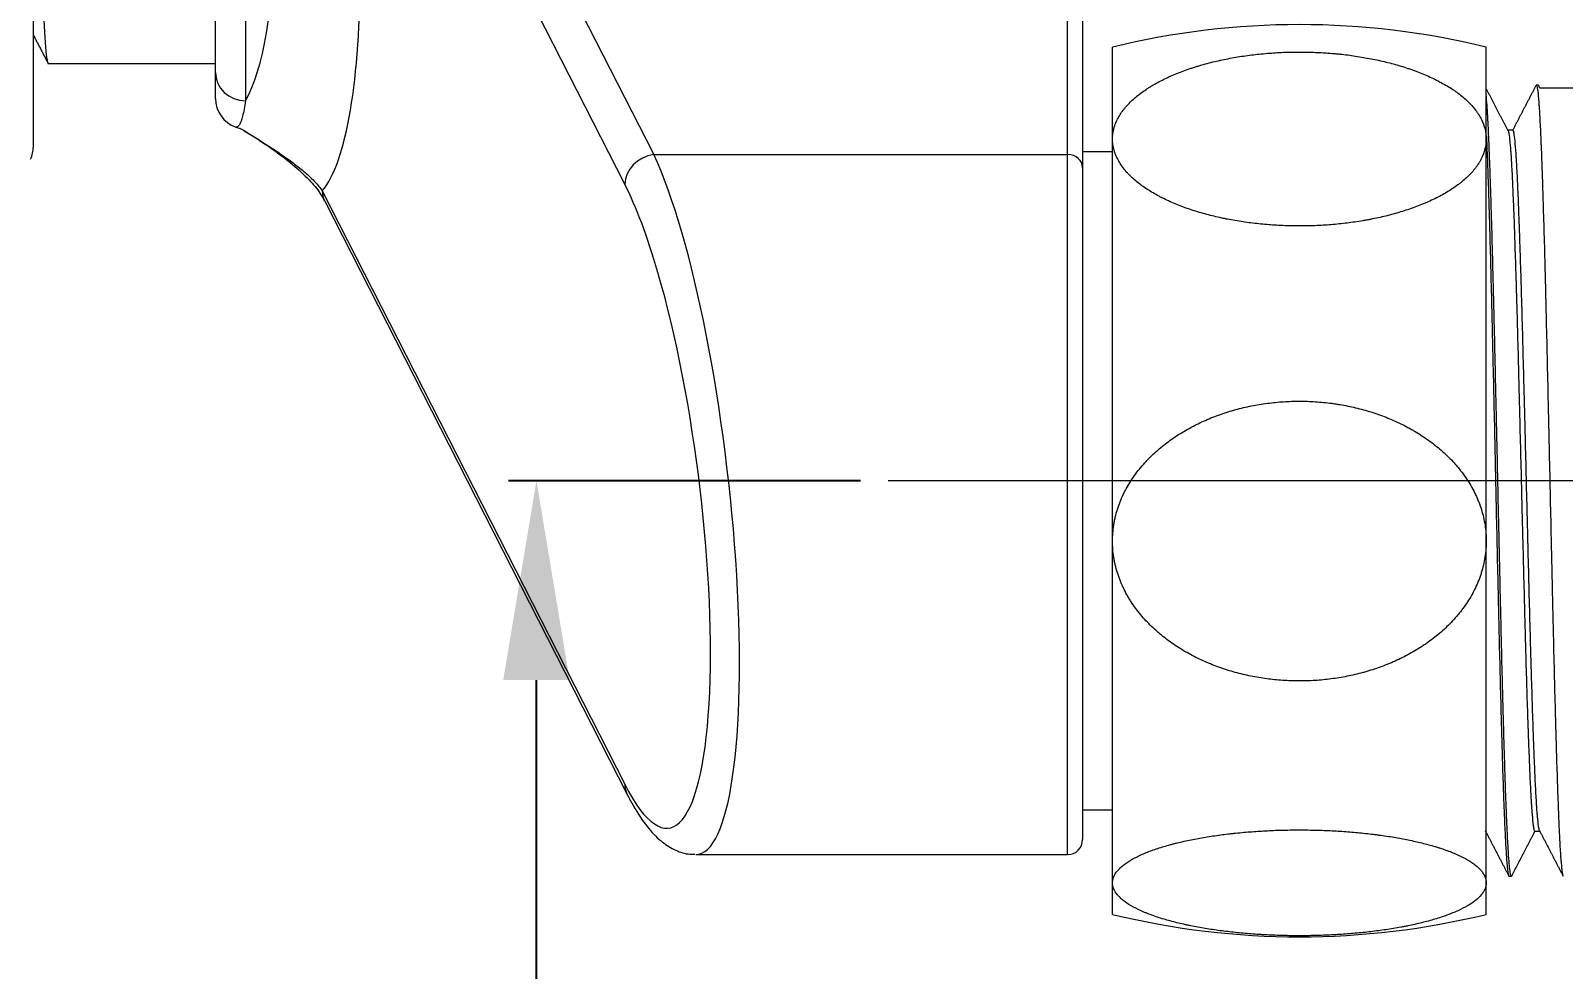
# Model space of a CAD drawing. Extents: x 8886 to 9306, y -19565 to -18971.
# Drawn here: x 9119.89 to 9158.34, y -19128.95 to -19105.41 of the extents above; entities that cross this region are included whole.
import ezdxf

# ---------------------------------------------------------------- set-up
doc = ezdxf.new("R2010")
doc.units = 0
doc.header["$MEASUREMENT"] = 0
doc.linetypes.add('CENTER', pattern=[47.5, 22, -8.5, 8.5, -8.5])
doc.linetypes.add('HIDDEN2', pattern=[4.7625, 3.175, -1.5875])
doc.layers.get('DEFPOINTS').update_dxf_attribs({"linetype": 'CONTINUOUS'})
doc.layers.add('1', color=4, linetype='HIDDEN2', lineweight=13)
doc.layers.add('5', color=2, linetype='CONTINUOUS', lineweight=9)
doc.styles.get("Standard").update_dxf_attribs({"font": ''})
doc.styles.get('Standard').set_extended_font_data('Gulim')
doc.dimstyles.new('STANDARD$0', dxfattribs={"dimtxt": 3.5, "dimasz": 2.5, "dimexe": 0.7, "dimexo": 0.7, "dimgap": 0.5, "dimtad": 3, "dimdec": 4, "dimdsep": 46, "dimtxsty": 'Standard', "dimcen": 0, "dimclrd": 2, "dimclre": 2, "dimclrt": 4, "dimadec": 0, "dimazin": 0, "dimtp": 0.2, "dimtm": 0.1, "dimtfac": 0.5, "dimtdec": 4, "dimtmove": 1, "dimatfit": 3, "dimfxl": 1, "dimtolj": 1, "dimarcsym": 0})

# ---------------------------------------------------------------- blocks, each defined once
blk = doc.blocks.new('*D5')
at = {"layer": '5', "color": 2, "lineweight": -2, "transparency": 16777216}
for p, q in [((9140.704, -19116.696), (9131.878, -19116.696)), ((9132.578, -19224.196), (9132.578, -19121.696)), ((9140.704, -19229.196), (9131.878, -19229.196))]:
    blk.add_line(p, q, dxfattribs=at)
at = {"layer": '5', "color": 2, "transparency": 16777216}
for points in [[(9131.745, -19121.696), (9133.412, -19121.696), (9132.578, -19116.696)], [(9131.745, -19224.196), (9133.412, -19224.196), (9132.578, -19229.196)]]:
    blk.add_solid(points, dxfattribs=at)
at = {"layer": 'DEFPOINTS', "color": 0, "transparency": 16777216}
for p in [(9132.578, -19116.696), (9141.404, -19116.696), (9141.404, -19229.196)]:
    blk.add_point(p, dxfattribs=at)
at = {"layer": '5', "color": 4, "transparency": 16777216, "insert": (9127.967, -19175.631), "char_height": 5, "attachment_point": 5, "rotation": 90, "bg_fill": 3, "box_fill_scale": 1.25, "bg_fill_color": 256, "bg_fill_true_color": 13158600, "bg_fill_transparency": 0}
blk.add_mtext('\\A1;150', dxfattribs=at)

msp = doc.modelspace()

# ---------------------------------------------------------------- linework, layer by layer
at = {"layer": '1', "color": 7, "linetype": 'Continuous', "lineweight": 18}
for p, q in [((9119.958, -19108.324), (9119.958, -19088.399)), ((9146.279, -19090.511), (9146.279, -19108.846)), ((9124.529, -19106.462), (9124.529, -19096.66)), ((9147.029, -19108.127), (9147.029, -19105.821)), ((9156.404, -19108.127), (9156.404, -19105.821)), ((9120.337, -19106.236), (9124.529, -19106.236)), ((9157.717, -19106.781), (9157.658, -19106.781)), ((9157.741, -19106.845), (9159.044, -19106.845)), ((9147.029, -19118.21), (9147.029, -19108.127)), ((9156.404, -19118.21), (9156.404, -19108.127)), ((9157.073, -19107.906), (9156.947, -19107.906)), ((9147.029, -19108.446), (9146.279, -19108.446)), ((9146.279, -19108.846), (9146.279, -19125.696)), ((9127.266, -19109.682), (9134.854, -19124.561)), ((9147.029, -19126.78), (9147.029, -19118.21)), ((9156.404, -19126.78), (9156.404, -19118.21)), ((9146.279, -19124.946), (9147.029, -19124.946)), ((9157.622, -19125.487), (9157.748, -19125.487)), ((9136.573, -19126.071), (9145.904, -19126.071)), ((9156.978, -19126.612), (9157.036, -19126.612)), ((9147.029, -19127.571), (9147.029, -19126.78)), ((9156.404, -19127.571), (9156.404, -19126.78))]:
    msp.add_line(p, q, dxfattribs=at)
at = {"layer": '1', "color": 1, "linetype": 'Continuous', "lineweight": 13}
for p, q in [((9145.904, -19108.518), (9145.904, -19090.183)), ((9127.934, -19093.639), (9135.522, -19108.518)), ((9134.794, -19109.261), (9127.207, -19094.382)), ((9125.279, -19096.512), (9125.279, -19107.166)), ((9135.522, -19108.518), (9145.904, -19108.518)), ((9145.904, -19126.071), (9145.904, -19108.518)), ((9127.207, -19109.43), (9134.794, -19124.309))]:
    msp.add_line(p, q, dxfattribs=at)
at = {"layer": '1', "color": 1, "linetype": 'CENTER', "lineweight": 13}
for p, q in [((9153.404, -19116.696), (9141.404, -19116.696)), ((9167.673, -19116.696), (9146.534, -19116.696))]:
    msp.add_line(p, q, dxfattribs=at)
at = {"layer": '1', "color": 7, "linetype": 'Continuous', "lineweight": 18}
for centre, radius, start, end in [((9151.717, -19125.071), 19.812, 76.3145, 103.6855), ((9119.208, -19108.324), 0.75, 335.556, 0), ((9145.904, -19125.696), 0.375, 270, 0), ((9151.717, -19108.321), 19.812, 256.3145, 283.6855)]:
    msp.add_arc(centre, radius, start, end, dxfattribs=at)
at = {"layer": '1', "color": 1, "linetype": 'Continuous', "lineweight": 13}
for centre, major_axis, ratio, start_param, end_param in [((9125.263, -19098.095), (-1.486, 11.621), 0.214156, 3.338195, 5.0101), ((9123.08, -19098.361), (-1.524, 9.366), 0.263219, 3.449276, 4.868164), ((9125.279, -19106.462), (0.75, 0), 0.939206, 3.141593, 4.712389), ((9135.522, -19109.173), (-0.668, -0.341), 0.84641, 4.304924, 5.87572), ((9135.522, -19116.696), (-1.094, 9.373), 0.197508, 3.11857, 5.749261), ((9145.904, -19108.846), (-0.375, 0), 0.872321, 3.141593, 4.712389), ((9134.794, -19116.785), (-1.102, 8.622), 0.214156, 5.348318, 5.744944), ((9127.934, -19109.341), (0.668, 0.341), 0.84641, 2.734127, 3.141602), ((9134.794, -19116.785), (-1.102, 8.622), 0.214156, 2.603351, 3.993163), ((9135.522, -19124.22), (0.668, 0.341), 0.84641, 2.734127, 3.141529)]:
    msp.add_ellipse(centre, major_axis=major_axis, ratio=ratio, start_param=start_param, end_param=end_param, dxfattribs=at)
at = {"layer": '1', "color": 7, "linetype": 'Continuous', "lineweight": 18}
for centre, major_axis, ratio, start_param, end_param in [((9125.279, -19107.117), (0.75, 0), 0.999985, 3.137996, 4.376179), ((9134.794, -19116.785), (-1.102, 8.622), 0.214156, 3.993163, 5.348318)]:
    msp.add_ellipse(centre, major_axis=major_axis, ratio=ratio, start_param=start_param, end_param=end_param, dxfattribs=at)
for points, knots in [([(9119.958, -19097.03), (9119.96, -19097.118), (9119.963, -19097.208), (9119.969, -19097.405), (9119.972, -19097.513), (9119.977, -19097.676), (9119.978, -19097.73), (9119.982, -19097.839), (9119.983, -19097.894), (9119.991, -19098.168), (9119.998, -19098.386), (9120.01, -19098.819), (9120.022, -19099.251), (9120.034, -19099.679), (9120.045, -19100.105), (9120.051, -19100.317), (9120.057, -19100.581), (9120.059, -19100.633), (9120.062, -19100.738), (9120.066, -19100.894), (9120.07, -19101.047), (9120.078, -19101.352), (9120.083, -19101.551), (9120.095, -19101.942), (9120.1, -19102.133), (9120.113, -19102.509), (9120.119, -19102.692), (9120.127, -19102.917), (9120.129, -19102.961), (9120.132, -19103.05), (9120.137, -19103.181), (9120.142, -19103.309), (9120.152, -19103.56), (9120.164, -19103.881), (9120.177, -19104.177), (9120.189, -19104.461), (9120.195, -19104.597), (9120.203, -19104.758), (9120.204, -19104.79), (9120.207, -19104.852), (9120.212, -19104.945), (9120.216, -19105.033), (9120.224, -19105.202), (9120.235, -19105.412), (9120.246, -19105.589), (9120.257, -19105.751), (9120.263, -19105.823), (9120.27, -19105.904), (9120.272, -19105.919), (9120.275, -19105.95), (9120.276, -19105.964), (9120.281, -19106.006), (9120.284, -19106.031), (9120.294, -19106.101), (9120.306, -19106.176), (9120.319, -19106.216), (9120.329, -19106.233), (9120.333, -19106.236), (9120.337, -19106.236)], [0, 0, 0, 0, 0.019787, 0.019787, 0.043569, 0.043569, 0.05546, 0.05546, 0.067352, 0.067352, 0.114916, 0.114916, 0.162481, 0.210046, 0.210046, 0.25761, 0.25761, 0.269501, 0.269501, 0.281393, 0.305175, 0.305175, 0.35274, 0.35274, 0.400304, 0.400304, 0.447869, 0.447869, 0.45976, 0.45976, 0.471651, 0.495434, 0.495434, 0.542998, 0.590563, 0.590563, 0.638128, 0.638128, 0.650019, 0.650019, 0.66191, 0.685692, 0.685692, 0.733257, 0.780822, 0.780822, 0.828386, 0.828386, 0.840277, 0.840277, 0.852169, 0.852169, 0.875951, 0.875951, 0.923516, 0.97108, 0.97108, 1, 1, 1, 1]), ([(9147.029, -19108.127), (9147.029, -19108.044), (9147.04, -19107.961), (9147.063, -19107.867), (9147.066, -19107.857), (9147.072, -19107.836), (9147.081, -19107.805), (9147.106, -19107.733), (9147.132, -19107.673), (9147.192, -19107.554), (9147.242, -19107.476), (9147.314, -19107.381), (9147.329, -19107.362), (9147.361, -19107.325), (9147.377, -19107.306), (9147.426, -19107.251), (9147.461, -19107.215), (9147.571, -19107.11), (9147.651, -19107.043), (9147.781, -19106.946), (9147.826, -19106.915), (9147.895, -19106.868), (9147.919, -19106.853), (9147.966, -19106.823), (9147.99, -19106.808), (9148.112, -19106.735), (9148.213, -19106.68), (9148.424, -19106.577), (9148.533, -19106.528), (9148.758, -19106.437), (9148.875, -19106.394), (9149.024, -19106.345), (9149.054, -19106.335), (9149.115, -19106.316), (9149.206, -19106.287), (9149.298, -19106.261), (9149.483, -19106.21), (9149.608, -19106.18), (9149.862, -19106.124), (9149.99, -19106.1), (9150.249, -19106.055), (9150.38, -19106.036), (9150.579, -19106.011), (9150.645, -19106.004), (9150.779, -19105.99), (9150.846, -19105.984), (9151.048, -19105.967), (9151.183, -19105.959), (9151.452, -19105.948), (9151.721, -19105.943), (9151.99, -19105.949), (9152.259, -19105.96), (9152.393, -19105.968), (9152.561, -19105.982), (9152.595, -19105.985), (9152.662, -19105.991), (9152.696, -19105.994), (9152.796, -19106.005), (9152.863, -19106.012), (9153.061, -19106.037), (9153.192, -19106.057), (9153.451, -19106.101), (9153.578, -19106.126), (9153.83, -19106.181), (9153.955, -19106.212), (9154.2, -19106.279), (9154.321, -19106.315), (9154.47, -19106.365), (9154.5, -19106.375), (9154.559, -19106.396), (9154.588, -19106.406), (9154.676, -19106.439), (9154.734, -19106.461), (9154.904, -19106.53), (9155.013, -19106.579), (9155.224, -19106.682), (9155.325, -19106.737), (9155.471, -19106.824), (9155.518, -19106.854), (9155.587, -19106.901), (9155.61, -19106.916), (9155.655, -19106.948), (9155.677, -19106.964), (9155.785, -19107.045), (9155.865, -19107.112), (9156.011, -19107.252), (9156.076, -19107.325), (9156.149, -19107.42), (9156.163, -19107.439), (9156.19, -19107.478), (9156.203, -19107.497), (9156.24, -19107.556), (9156.262, -19107.595), (9156.322, -19107.715), (9156.353, -19107.795), (9156.394, -19107.959), (9156.404, -19108.042), (9156.404, -19108.127)], [0, 0, 0, 0, 0.03125, 0.03125, 0.035156, 0.035156, 0.039063, 0.046875, 0.0625, 0.0625, 0.09375, 0.09375, 0.101563, 0.101563, 0.109375, 0.109375, 0.125, 0.125, 0.15625, 0.15625, 0.171875, 0.171875, 0.179688, 0.179688, 0.1875, 0.1875, 0.21875, 0.21875, 0.25, 0.25, 0.28125, 0.28125, 0.289063, 0.289063, 0.296875, 0.3125, 0.3125, 0.34375, 0.34375, 0.375, 0.375, 0.40625, 0.40625, 0.421875, 0.421875, 0.4375, 0.4375, 0.46875, 0.46875, 0.5, 0.53125, 0.53125, 0.5625, 0.5625, 0.570313, 0.570313, 0.578125, 0.578125, 0.59375, 0.59375, 0.625, 0.625, 0.65625, 0.65625, 0.6875, 0.6875, 0.71875, 0.71875, 0.726563, 0.726563, 0.734375, 0.734375, 0.75, 0.75, 0.78125, 0.78125, 0.8125, 0.8125, 0.828125, 0.828125, 0.835938, 0.835938, 0.84375, 0.84375, 0.875, 0.875, 0.90625, 0.90625, 0.914063, 0.914063, 0.921875, 0.921875, 0.9375, 0.9375, 0.96875, 0.96875, 1, 1, 1, 1]), ([(9124.529, -19107.117), (9124.529, -19107.117), (9124.529, -19107.116), (9124.529, -19107.113), (9124.529, -19107.106), (9124.529, -19107.101), (9124.529, -19107.099), (9124.529, -19107.083), (9124.529, -19107.065), (9124.529, -19106.993), (9124.529, -19106.922), (9124.529, -19106.779), (9124.529, -19106.725), (9124.529, -19106.603), (9124.529, -19106.536), (9124.529, -19106.462)], [0, 0, 0, 0, 0.005498, 0.088373, 0.12981, 0.12981, 0.171248, 0.171248, 0.336998, 0.336998, 0.668499, 0.668499, 0.83425, 0.83425, 1, 1, 1, 1]), ([(9157.036, -19126.612), (9157.036, -19126.612), (9157.036, -19126.612), (9157.034, -19126.612), (9157.032, -19126.611), (9157.03, -19126.608), (9157.029, -19126.606), (9157.027, -19126.604), (9157.02, -19126.589), (9157.012, -19126.557), (9156.999, -19126.472), (9156.992, -19126.416), (9156.979, -19126.278), (9156.973, -19126.195), (9156.963, -19126.05), (9156.96, -19125.999), (9156.955, -19125.916), (9156.953, -19125.887), (9156.95, -19125.829), (9156.948, -19125.799), (9156.94, -19125.646), (9156.933, -19125.511), (9156.92, -19125.218), (9156.913, -19125.059), (9156.9, -19124.719), (9156.893, -19124.537), (9156.886, -19124.318), (9156.885, -19124.293), (9156.883, -19124.244), (9156.882, -19124.219), (9156.88, -19124.144), (9156.875, -19123.992), (9156.87, -19123.835), (9156.86, -19123.515), (9156.847, -19123.07), (9156.834, -19122.589), (9156.824, -19122.216), (9156.82, -19122.089), (9156.815, -19121.895), (9156.814, -19121.83), (9156.81, -19121.699), (9156.809, -19121.633), (9156.8, -19121.3), (9156.794, -19121.029), (9156.781, -19120.477), (9156.774, -19120.196), (9156.761, -19119.625), (9156.754, -19119.335), (9156.744, -19118.892), (9156.741, -19118.743), (9156.737, -19118.555), (9156.736, -19118.518), (9156.734, -19118.442), (9156.732, -19118.33), (9156.729, -19118.217), (9156.721, -19117.841), (9156.714, -19117.539), (9156.701, -19116.936), (9156.695, -19116.635), (9156.681, -19116.03), (9156.675, -19115.728), (9156.666, -19115.35), (9156.665, -19115.274), (9156.661, -19115.123), (9156.656, -19114.897), (9156.651, -19114.673), (9156.641, -19114.23), (9156.635, -19113.938), (9156.622, -19113.364), (9156.615, -19113.081), (9156.605, -19112.663), (9156.602, -19112.525), (9156.597, -19112.319), (9156.594, -19112.217), (9156.592, -19112.115), (9156.59, -19112.047), (9156.589, -19112.014), (9156.582, -19111.711), (9156.575, -19111.451), (9156.562, -19110.948), (9156.549, -19110.461), (9156.536, -19110.008), (9156.526, -19109.681), (9156.523, -19109.574), (9156.518, -19109.443), (9156.518, -19109.417), (9156.516, -19109.366), (9156.513, -19109.289), (9156.511, -19109.213), (9156.502, -19108.966), (9156.496, -19108.78), (9156.482, -19108.431), (9156.476, -19108.268), (9156.463, -19107.965), (9156.456, -19107.825), (9156.448, -19107.665), (9156.446, -19107.634), (9156.443, -19107.573), (9156.441, -19107.543), (9156.436, -19107.457), (9156.433, -19107.402), (9156.423, -19107.25), (9156.414, -19107.138), (9156.406, -19107.048), (9156.404, -19107.03)], [0, 0, 0, 0, 0.000629, 0.000629, 0.008494, 0.008494, 0.012426, 0.012426, 0.016358, 0.047817, 0.047817, 0.079275, 0.079275, 0.110734, 0.110734, 0.126463, 0.126463, 0.134327, 0.134327, 0.142192, 0.142192, 0.173651, 0.173651, 0.205109, 0.205109, 0.236567, 0.236567, 0.2405, 0.2405, 0.244432, 0.244432, 0.252297, 0.268026, 0.268026, 0.299484, 0.330943, 0.330943, 0.346672, 0.346672, 0.354536, 0.354536, 0.362401, 0.362401, 0.393859, 0.393859, 0.425318, 0.425318, 0.456776, 0.456776, 0.472505, 0.472505, 0.476438, 0.476438, 0.48037, 0.488235, 0.488235, 0.519693, 0.519693, 0.551151, 0.551151, 0.58261, 0.58261, 0.590474, 0.590474, 0.598339, 0.614068, 0.614068, 0.645527, 0.645527, 0.676985, 0.676985, 0.692714, 0.692714, 0.700579, 0.704511, 0.704511, 0.708443, 0.708443, 0.739902, 0.739902, 0.77136, 0.802819, 0.802819, 0.818548, 0.818548, 0.82248, 0.82248, 0.826412, 0.834277, 0.834277, 0.865736, 0.865736, 0.897194, 0.897194, 0.928652, 0.928652, 0.936517, 0.936517, 0.944382, 0.944382, 0.960111, 0.960111, 0.991569, 1, 1, 1, 1]), ([(9157.658, -19106.781), (9157.658, -19106.781), (9157.658, -19106.781), (9157.663, -19106.781), (9157.667, -19106.787), (9157.68, -19106.821), (9157.688, -19106.866), (9157.705, -19106.997), (9157.713, -19107.084), (9157.723, -19107.221), (9157.725, -19107.249), (9157.728, -19107.294), (9157.729, -19107.31), (9157.731, -19107.341), (9157.737, -19107.421), (9157.742, -19107.509), (9157.754, -19107.734), (9157.763, -19107.903), (9157.779, -19108.28), (9157.788, -19108.488), (9157.798, -19108.771), (9157.8, -19108.829), (9157.804, -19108.948), (9157.806, -19109.008), (9157.813, -19109.192), (9157.817, -19109.318), (9157.829, -19109.707), (9157.837, -19109.981), (9157.854, -19110.559), (9157.863, -19110.862), (9157.872, -19111.221), (9157.873, -19111.261), (9157.875, -19111.341), (9157.876, -19111.382), (9157.879, -19111.504), (9157.881, -19111.585), (9157.888, -19111.833), (9157.892, -19112), (9157.904, -19112.507), (9157.912, -19112.853), (9157.929, -19113.564), (9157.937, -19113.927), (9157.947, -19114.346), (9157.948, -19114.393), (9157.95, -19114.487), (9157.953, -19114.627), (9157.956, -19114.768), (9157.963, -19115.049), (9157.967, -19115.237), (9157.979, -19115.802), (9157.987, -19116.18), (9158.004, -19116.939), (9158.012, -19117.32), (9158.022, -19117.75), (9158.023, -19117.798), (9158.025, -19117.893), (9158.028, -19118.036), (9158.031, -19118.178), (9158.037, -19118.461), (9158.042, -19118.647), (9158.054, -19119.204), (9158.062, -19119.568), (9158.074, -19120.107), (9158.079, -19120.285), (9158.085, -19120.55), (9158.088, -19120.681), (9158.091, -19120.812), (9158.093, -19120.9), (9158.094, -19120.943), (9158.104, -19121.333), (9158.112, -19121.666), (9158.129, -19122.308), (9158.137, -19122.617), (9158.149, -19123.061), (9158.153, -19123.205), (9158.16, -19123.418), (9158.163, -19123.523), (9158.166, -19123.626), (9158.168, -19123.695), (9158.169, -19123.729), (9158.179, -19124.031), (9158.187, -19124.282), (9158.204, -19124.749), (9158.212, -19124.965), (9158.224, -19125.261), (9158.228, -19125.356), (9158.235, -19125.491), (9158.237, -19125.535), (9158.24, -19125.599), (9158.241, -19125.62), (9158.243, -19125.661), (9158.244, -19125.682), (9158.253, -19125.862), (9158.262, -19126.001), (9158.278, -19126.237), (9158.287, -19126.334), (9158.299, -19126.449), (9158.303, -19126.482), (9158.31, -19126.523), (9158.312, -19126.535), (9158.316, -19126.557), (9158.318, -19126.567), (9158.326, -19126.6), (9158.332, -19126.612), (9158.338, -19126.612)], [0, 0, 0, 0, 0.000587, 0.000587, 0.018929, 0.018929, 0.055613, 0.055613, 0.092296, 0.092296, 0.101467, 0.101467, 0.106053, 0.106053, 0.110638, 0.12898, 0.12898, 0.165664, 0.165664, 0.202348, 0.202348, 0.211519, 0.211519, 0.22069, 0.22069, 0.239032, 0.239032, 0.275715, 0.275715, 0.312399, 0.312399, 0.316985, 0.316985, 0.32157, 0.32157, 0.330741, 0.330741, 0.349083, 0.349083, 0.385767, 0.385767, 0.422451, 0.422451, 0.427036, 0.427036, 0.431622, 0.440793, 0.440793, 0.459134, 0.459134, 0.495818, 0.495818, 0.532502, 0.532502, 0.537088, 0.537088, 0.541673, 0.550844, 0.550844, 0.569186, 0.569186, 0.60587, 0.60587, 0.624212, 0.624212, 0.633382, 0.637968, 0.637968, 0.642553, 0.642553, 0.679237, 0.679237, 0.715921, 0.715921, 0.734263, 0.734263, 0.743434, 0.748019, 0.748019, 0.752605, 0.752605, 0.789289, 0.789289, 0.825972, 0.825972, 0.844314, 0.844314, 0.853485, 0.853485, 0.858071, 0.858071, 0.862656, 0.862656, 0.89934, 0.89934, 0.936024, 0.936024, 0.954366, 0.954366, 0.963537, 0.963537, 0.972708, 0.972708, 1, 1, 1, 1]), ([(9157.741, -19106.845), (9157.734, -19106.811), (9157.728, -19106.79), (9157.72, -19106.782), (9157.718, -19106.781), (9157.717, -19106.781)], [0, 0, 0, 0, 0.803868, 0.803868, 1, 1, 1, 1]), ([(9125.027, -19107.825), (9125.031, -19107.826), (9125.154, -19107.852), (9125.246, -19107.914), (9125.291, -19107.946), (9125.294, -19107.948)], [0, 0, 0, 0, 0.032984, 0.943211, 1, 1, 1, 1]), ([(9125.246, -19107.921), (9125.474, -19108.057), (9125.904, -19108.334), (9126.455, -19108.748), (9126.875, -19109.138), (9127.138, -19109.453), (9127.228, -19109.616), (9127.255, -19109.677)], [0, 0, 0, 0, 0.236877, 0.477924, 0.690281, 0.879287, 1, 1, 1, 1]), ([(9125.258, -19107.924), (9125.271, -19107.933), (9125.284, -19107.941), (9125.3, -19107.95), (9125.302, -19107.952), (9125.305, -19107.953)], [0, 0, 0, 0, 0.849537, 0.849537, 1, 1, 1, 1]), ([(9156.404, -19108.127), (9156.404, -19108.148), (9156.404, -19108.169), (9156.401, -19108.211), (9156.395, -19108.274), (9156.383, -19108.336), (9156.352, -19108.459), (9156.322, -19108.54), (9156.271, -19108.641), (9156.261, -19108.661), (9156.238, -19108.7), (9156.226, -19108.72), (9156.189, -19108.779), (9156.162, -19108.817), (9156.075, -19108.931), (9156.009, -19109.003), (9155.898, -19109.109), (9155.86, -19109.144), (9155.799, -19109.195), (9155.778, -19109.211), (9155.736, -19109.245), (9155.715, -19109.261), (9155.607, -19109.342), (9155.515, -19109.403), (9155.322, -19109.518), (9155.22, -19109.573), (9155.061, -19109.651), (9155.007, -19109.677), (9154.924, -19109.713), (9154.897, -19109.726), (9154.84, -19109.749), (9154.812, -19109.761), (9154.67, -19109.818), (9154.554, -19109.861), (9154.316, -19109.94), (9154.195, -19109.976), (9153.949, -19110.044), (9153.824, -19110.074), (9153.633, -19110.116), (9153.536, -19110.136), (9153.439, -19110.154), (9153.374, -19110.166), (9153.341, -19110.172), (9153.177, -19110.199), (9153.045, -19110.219), (9152.78, -19110.252), (9152.513, -19110.279), (9152.244, -19110.295), (9152.042, -19110.303), (9151.94, -19110.306), (9151.822, -19110.307), (9151.771, -19110.308), (9151.737, -19110.308), (9151.719, -19110.308), (9151.567, -19110.308), (9151.297, -19110.302), (9150.896, -19110.277), (9150.631, -19110.249), (9150.368, -19110.216), (9150.237, -19110.196), (9150.042, -19110.163), (9149.978, -19110.151), (9149.881, -19110.132), (9149.848, -19110.126), (9149.784, -19110.112), (9149.624, -19110.078), (9149.468, -19110.039), (9149.223, -19109.972), (9149.103, -19109.936), (9148.869, -19109.857), (9148.754, -19109.815), (9148.53, -19109.724), (9148.421, -19109.675), (9148.289, -19109.61), (9148.263, -19109.597), (9148.211, -19109.57), (9148.185, -19109.557), (9148.108, -19109.515), (9148.059, -19109.487), (9147.913, -19109.399), (9147.822, -19109.338), (9147.65, -19109.21), (9147.57, -19109.143), (9147.478, -19109.054), (9147.46, -19109.037), (9147.425, -19109), (9147.408, -19108.982), (9147.359, -19108.927), (9147.328, -19108.89), (9147.241, -19108.777), (9147.192, -19108.7), (9147.132, -19108.58), (9147.114, -19108.54), (9147.095, -19108.489), (9147.091, -19108.479), (9147.084, -19108.458), (9147.081, -19108.448), (9147.071, -19108.417), (9147.065, -19108.396), (9147.04, -19108.293), (9147.029, -19108.21), (9147.029, -19108.127)], [0, 0, 0, 0, 0.007812, 0.007812, 0.015625, 0.03125, 0.03125, 0.0625, 0.0625, 0.070312, 0.070312, 0.078125, 0.078125, 0.09375, 0.09375, 0.125, 0.125, 0.140625, 0.140625, 0.148437, 0.148437, 0.15625, 0.15625, 0.1875, 0.1875, 0.21875, 0.21875, 0.234375, 0.234375, 0.242187, 0.242187, 0.25, 0.25, 0.28125, 0.28125, 0.3125, 0.3125, 0.34375, 0.34375, 0.359375, 0.367187, 0.367187, 0.375, 0.375, 0.40625, 0.40625, 0.4375, 0.46875, 0.46875, 0.484375, 0.492187, 0.496094, 0.496094, 0.5, 0.5, 0.53125, 0.5625, 0.59375, 0.59375, 0.625, 0.625, 0.640625, 0.640625, 0.648437, 0.648437, 0.65625, 0.6875, 0.6875, 0.71875, 0.71875, 0.75, 0.75, 0.78125, 0.78125, 0.789062, 0.789062, 0.796875, 0.796875, 0.8125, 0.8125, 0.84375, 0.84375, 0.875, 0.875, 0.882812, 0.882812, 0.890625, 0.890625, 0.90625, 0.90625, 0.9375, 0.9375, 0.953125, 0.953125, 0.957031, 0.957031, 0.960937, 0.960937, 0.96875, 0.96875, 1, 1, 1, 1]), ([(9156.409, -19108.06), (9156.41, -19108.075), (9156.41, -19108.09), (9156.412, -19108.129), (9156.413, -19108.154), (9156.415, -19108.203), (9156.418, -19108.277), (9156.421, -19108.354), (9156.432, -19108.616), (9156.44, -19108.843), (9156.456, -19109.329), (9156.465, -19109.588), (9156.477, -19110.003), (9156.481, -19110.145), (9156.487, -19110.329), (9156.488, -19110.365), (9156.49, -19110.44), (9156.493, -19110.551), (9156.496, -19110.665), (9156.507, -19111.046), (9156.523, -19111.679), (9156.54, -19112.355), (9156.55, -19112.792), (9156.552, -19112.88), (9156.555, -19113.013), (9156.556, -19113.057), (9156.558, -19113.147), (9156.559, -19113.191), (9156.565, -19113.417), (9156.569, -19113.598), (9156.582, -19114.144), (9156.598, -19114.882), (9156.615, -19115.635), (9156.625, -19116.111), (9156.628, -19116.255), (9156.631, -19116.399), (9156.633, -19116.495), (9156.634, -19116.543), (9156.639, -19116.783), (9156.644, -19116.974), (9156.656, -19117.544), (9156.665, -19117.922), (9156.681, -19118.67), (9156.69, -19119.041), (9156.7, -19119.501), (9156.702, -19119.592), (9156.705, -19119.73), (9156.706, -19119.775), (9156.708, -19119.867), (9156.713, -19120.094), (9156.719, -19120.317), (9156.731, -19120.844), (9156.739, -19121.186), (9156.756, -19121.848), (9156.765, -19122.169), (9156.775, -19122.558), (9156.777, -19122.635), (9156.781, -19122.788), (9156.783, -19122.863), (9156.789, -19123.086), (9156.794, -19123.231), (9156.806, -19123.653), (9156.814, -19123.918), (9156.831, -19124.417), (9156.839, -19124.65), (9156.849, -19124.895), (9156.85, -19124.922), (9156.852, -19124.975), (9156.853, -19125.001), (9156.856, -19125.079), (9156.858, -19125.13), (9156.864, -19125.278), (9156.869, -19125.372), (9156.881, -19125.639), (9156.889, -19125.797), (9156.906, -19126.072), (9156.914, -19126.19), (9156.924, -19126.3), (9156.925, -19126.312), (9156.927, -19126.335), (9156.93, -19126.368), (9156.933, -19126.398), (9156.939, -19126.455), (9156.943, -19126.487), (9156.956, -19126.567), (9156.964, -19126.599), (9156.974, -19126.611), (9156.976, -19126.612), (9156.978, -19126.612)], [0, 0, 0, 0, 0.003508, 0.003508, 0.00899, 0.00899, 0.014471, 0.025434, 0.025434, 0.069286, 0.069286, 0.113138, 0.113138, 0.135064, 0.135064, 0.140545, 0.140545, 0.146027, 0.15699, 0.15699, 0.200842, 0.244694, 0.244694, 0.255657, 0.255657, 0.261138, 0.261138, 0.26662, 0.26662, 0.288546, 0.288546, 0.332398, 0.376249, 0.376249, 0.387212, 0.392694, 0.392694, 0.398175, 0.398175, 0.420101, 0.420101, 0.463953, 0.463953, 0.507805, 0.507805, 0.518768, 0.518768, 0.52425, 0.52425, 0.529731, 0.551657, 0.551657, 0.595509, 0.595509, 0.639361, 0.639361, 0.650324, 0.650324, 0.661287, 0.661287, 0.683213, 0.683213, 0.727065, 0.727065, 0.770917, 0.770917, 0.776398, 0.776398, 0.78188, 0.78188, 0.792843, 0.792843, 0.814769, 0.814769, 0.858621, 0.858621, 0.902472, 0.902472, 0.907954, 0.907954, 0.913435, 0.924398, 0.924398, 0.946324, 0.946324, 0.990176, 0.990176, 1, 1, 1, 1]), ([(9156.952, -19107.917), (9156.955, -19107.922), (9156.957, -19107.928), (9156.961, -19107.943), (9156.963, -19107.951), (9156.967, -19107.966), (9156.968, -19107.971), (9156.97, -19107.981), (9156.971, -19107.987), (9156.98, -19108.041), (9156.989, -19108.109), (9157.001, -19108.239), (9157.005, -19108.287), (9157.012, -19108.366), (9157.014, -19108.394), (9157.018, -19108.452), (9157.02, -19108.482), (9157.031, -19108.637), (9157.039, -19108.779), (9157.056, -19109.097), (9157.064, -19109.273), (9157.076, -19109.563), (9157.081, -19109.663), (9157.086, -19109.795), (9157.087, -19109.822), (9157.089, -19109.875), (9157.092, -19109.957), (9157.096, -19110.04), (9157.106, -19110.32), (9157.114, -19110.558), (9157.131, -19111.06), (9157.139, -19111.324), (9157.15, -19111.67), (9157.153, -19111.775), (9157.156, -19111.882), (9157.158, -19111.954), (9157.159, -19111.99), (9157.164, -19112.172), (9157.169, -19112.318), (9157.181, -19112.765), (9157.19, -19113.071), (9157.206, -19113.696), (9157.215, -19114.017), (9157.225, -19114.427), (9157.227, -19114.509), (9157.231, -19114.675), (9157.233, -19114.759), (9157.24, -19115.01), (9157.244, -19115.177), (9157.256, -19115.68), (9157.265, -19116.016), (9157.282, -19116.692), (9157.29, -19117.03), (9157.3, -19117.455), (9157.302, -19117.54), (9157.306, -19117.668), (9157.307, -19117.711), (9157.309, -19117.796), (9157.31, -19117.838), (9157.315, -19118.049), (9157.319, -19118.217), (9157.332, -19118.716), (9157.34, -19119.044), (9157.357, -19119.688), (9157.365, -19120.004), (9157.375, -19120.354), (9157.376, -19120.393), (9157.378, -19120.471), (9157.379, -19120.509), (9157.382, -19120.625), (9157.384, -19120.701), (9157.39, -19120.927), (9157.394, -19121.075), (9157.407, -19121.511), (9157.415, -19121.79), (9157.432, -19122.326), (9157.44, -19122.583), (9157.45, -19122.858), (9157.451, -19122.889), (9157.453, -19122.949), (9157.456, -19123.039), (9157.459, -19123.127), (9157.466, -19123.299), (9157.47, -19123.41), (9157.482, -19123.73), (9157.49, -19123.928), (9157.507, -19124.291), (9157.516, -19124.457), (9157.525, -19124.625), (9157.526, -19124.644), (9157.528, -19124.68), (9157.532, -19124.733), (9157.535, -19124.784), (9157.541, -19124.882), (9157.545, -19124.942), (9157.557, -19125.109), (9157.566, -19125.201), (9157.578, -19125.312), (9157.582, -19125.344), (9157.589, -19125.385), (9157.592, -19125.404), (9157.595, -19125.42), (9157.597, -19125.43), (9157.598, -19125.435), (9157.607, -19125.471), (9157.614, -19125.487), (9157.622, -19125.487)], [0, 0, 0, 0, 0.010646, 0.010646, 0.020018, 0.020018, 0.024704, 0.024704, 0.02939, 0.02939, 0.066877, 0.066877, 0.08562, 0.08562, 0.094992, 0.094992, 0.104364, 0.104364, 0.141851, 0.141851, 0.179337, 0.179337, 0.198081, 0.198081, 0.202767, 0.202767, 0.207453, 0.216824, 0.216824, 0.254311, 0.254311, 0.291798, 0.291798, 0.30117, 0.305856, 0.305856, 0.310542, 0.310542, 0.329285, 0.329285, 0.366772, 0.366772, 0.404259, 0.404259, 0.41363, 0.41363, 0.423002, 0.423002, 0.441746, 0.441746, 0.479232, 0.479232, 0.516719, 0.516719, 0.526091, 0.526091, 0.530777, 0.530777, 0.535463, 0.535463, 0.554206, 0.554206, 0.591693, 0.591693, 0.62918, 0.62918, 0.633866, 0.633866, 0.638552, 0.638552, 0.647923, 0.647923, 0.666667, 0.666667, 0.704154, 0.704154, 0.741641, 0.741641, 0.746327, 0.746327, 0.751012, 0.760384, 0.760384, 0.779128, 0.779128, 0.816614, 0.816614, 0.854101, 0.854101, 0.858787, 0.858787, 0.863473, 0.872845, 0.872845, 0.891588, 0.891588, 0.929075, 0.929075, 0.947819, 0.947819, 0.95719, 0.961876, 0.961876, 0.966562, 0.966562, 1, 1, 1, 1]), ([(9157.743, -19125.478), (9157.743, -19125.477), (9157.742, -19125.475), (9157.732, -19125.454), (9157.724, -19125.415), (9157.707, -19125.296), (9157.699, -19125.216), (9157.686, -19125.067), (9157.681, -19125.013), (9157.675, -19124.923), (9157.673, -19124.892), (9157.67, -19124.844), (9157.668, -19124.827), (9157.666, -19124.793), (9157.665, -19124.776), (9157.656, -19124.62), (9157.647, -19124.464), (9157.63, -19124.116), (9157.622, -19123.926), (9157.609, -19123.613), (9157.604, -19123.477), (9157.598, -19123.335), (9157.596, -19123.277), (9157.595, -19123.248), (9157.592, -19123.16), (9157.589, -19123.101), (9157.579, -19122.8), (9157.57, -19122.547), (9157.554, -19122.015), (9157.545, -19121.736), (9157.532, -19121.298), (9157.528, -19121.149), (9157.519, -19120.844), (9157.515, -19120.689), (9157.502, -19120.221), (9157.493, -19119.902), (9157.477, -19119.251), (9157.468, -19118.919), (9157.458, -19118.494), (9157.455, -19118.409), (9157.452, -19118.28), (9157.451, -19118.237), (9157.449, -19118.151), (9157.448, -19118.108), (9157.443, -19117.893), (9157.438, -19117.721), (9157.425, -19117.204), (9157.417, -19116.859), (9157.4, -19116.17), (9157.391, -19115.825), (9157.382, -19115.437), (9157.381, -19115.394), (9157.379, -19115.308), (9157.378, -19115.264), (9157.374, -19115.135), (9157.372, -19115.05), (9157.366, -19114.794), (9157.361, -19114.625), (9157.349, -19114.124), (9157.34, -19113.796), (9157.323, -19113.154), (9157.315, -19112.839), (9157.305, -19112.493), (9157.304, -19112.455), (9157.302, -19112.379), (9157.299, -19112.265), (9157.295, -19112.153), (9157.289, -19111.932), (9157.285, -19111.787), (9157.272, -19111.363), (9157.263, -19111.093), (9157.25, -19110.707), (9157.246, -19110.582), (9157.24, -19110.398), (9157.237, -19110.308), (9157.233, -19110.219), (9157.231, -19110.16), (9157.23, -19110.131), (9157.221, -19109.871), (9157.212, -19109.658), (9157.195, -19109.266), (9157.187, -19109.087), (9157.174, -19108.845), (9157.169, -19108.768), (9157.163, -19108.66), (9157.161, -19108.625), (9157.158, -19108.575), (9157.156, -19108.558), (9157.154, -19108.525), (9157.153, -19108.509), (9157.144, -19108.369), (9157.135, -19108.264), (9157.118, -19108.093), (9157.11, -19108.028), (9157.097, -19107.96), (9157.093, -19107.942), (9157.086, -19107.923), (9157.084, -19107.918), (9157.08, -19107.91), (9157.078, -19107.908), (9157.074, -19107.906), (9157.073, -19107.906), (9157.072, -19107.906)], [0, 0, 0, 0, 0.003511, 0.003511, 0.041673, 0.041673, 0.079835, 0.079835, 0.098916, 0.098916, 0.108456, 0.108456, 0.113227, 0.113227, 0.117997, 0.117997, 0.156159, 0.156159, 0.194321, 0.194321, 0.213402, 0.218172, 0.218172, 0.222943, 0.222943, 0.232483, 0.232483, 0.270645, 0.270645, 0.308807, 0.308807, 0.327889, 0.327889, 0.34697, 0.34697, 0.385132, 0.385132, 0.423294, 0.423294, 0.432834, 0.432834, 0.437605, 0.437605, 0.442375, 0.442375, 0.461456, 0.461456, 0.499618, 0.499618, 0.53778, 0.53778, 0.54255, 0.54255, 0.547321, 0.547321, 0.556861, 0.556861, 0.575942, 0.575942, 0.614104, 0.614104, 0.652266, 0.652266, 0.657037, 0.657037, 0.661807, 0.671347, 0.671347, 0.690428, 0.690428, 0.728591, 0.728591, 0.747672, 0.747672, 0.757212, 0.761982, 0.761982, 0.766753, 0.766753, 0.804915, 0.804915, 0.843077, 0.843077, 0.862158, 0.862158, 0.871698, 0.871698, 0.876469, 0.876469, 0.881239, 0.881239, 0.919401, 0.919401, 0.957563, 0.957563, 0.976644, 0.976644, 0.986185, 0.986185, 0.995725, 0.995725, 1, 1, 1, 1]), ([(9147.029, -19118.21), (9147.029, -19118.077), (9147.04, -19117.943), (9147.063, -19117.792), (9147.066, -19117.776), (9147.072, -19117.742), (9147.081, -19117.692), (9147.106, -19117.577), (9147.132, -19117.48), (9147.192, -19117.288), (9147.242, -19117.163), (9147.314, -19117.011), (9147.329, -19116.98), (9147.361, -19116.92), (9147.377, -19116.89), (9147.426, -19116.802), (9147.461, -19116.744), (9147.571, -19116.575), (9147.651, -19116.467), (9147.781, -19116.311), (9147.826, -19116.26), (9147.895, -19116.186), (9147.919, -19116.161), (9147.966, -19116.113), (9147.99, -19116.089), (9148.112, -19115.972), (9148.213, -19115.884), (9148.424, -19115.717), (9148.533, -19115.639), (9148.758, -19115.492), (9148.875, -19115.424), (9149.024, -19115.343), (9149.054, -19115.328), (9149.115, -19115.297), (9149.206, -19115.251), (9149.298, -19115.209), (9149.483, -19115.128), (9149.608, -19115.078), (9149.862, -19114.989), (9149.99, -19114.949), (9150.249, -19114.878), (9150.38, -19114.847), (9150.579, -19114.807), (9150.645, -19114.795), (9150.779, -19114.773), (9150.846, -19114.763), (9151.048, -19114.736), (9151.317, -19114.71), (9151.721, -19114.697), (9152.124, -19114.711), (9152.393, -19114.737), (9152.561, -19114.76), (9152.595, -19114.764), (9152.662, -19114.774), (9152.696, -19114.78), (9152.796, -19114.797), (9152.863, -19114.809), (9153.061, -19114.849), (9153.192, -19114.88), (9153.451, -19114.951), (9153.578, -19114.991), (9153.83, -19115.08), (9153.955, -19115.129), (9154.2, -19115.237), (9154.321, -19115.296), (9154.47, -19115.376), (9154.5, -19115.392), (9154.559, -19115.426), (9154.588, -19115.443), (9154.676, -19115.495), (9154.734, -19115.53), (9154.904, -19115.641), (9155.013, -19115.72), (9155.224, -19115.886), (9155.325, -19115.975), (9155.471, -19116.115), (9155.518, -19116.163), (9155.587, -19116.238), (9155.61, -19116.263), (9155.655, -19116.314), (9155.677, -19116.34), (9155.785, -19116.47), (9155.865, -19116.578), (9156.011, -19116.803), (9156.076, -19116.92), (9156.149, -19117.073), (9156.163, -19117.104), (9156.19, -19117.166), (9156.203, -19117.197), (9156.24, -19117.292), (9156.262, -19117.355), (9156.322, -19117.547), (9156.353, -19117.677), (9156.394, -19117.94), (9156.404, -19118.074), (9156.404, -19118.21)], [0, 0, 0, 0, 0.03125, 0.03125, 0.035156, 0.035156, 0.039062, 0.046875, 0.0625, 0.0625, 0.09375, 0.09375, 0.101562, 0.101562, 0.109375, 0.109375, 0.125, 0.125, 0.15625, 0.15625, 0.171875, 0.171875, 0.179687, 0.179687, 0.1875, 0.1875, 0.21875, 0.21875, 0.25, 0.25, 0.28125, 0.28125, 0.289062, 0.289062, 0.296875, 0.3125, 0.3125, 0.34375, 0.34375, 0.375, 0.375, 0.40625, 0.40625, 0.421875, 0.421875, 0.4375, 0.4375, 0.46875, 0.5, 0.53125, 0.5625, 0.5625, 0.570312, 0.570312, 0.578125, 0.578125, 0.59375, 0.59375, 0.625, 0.625, 0.65625, 0.65625, 0.6875, 0.6875, 0.71875, 0.71875, 0.726562, 0.726562, 0.734375, 0.734375, 0.75, 0.75, 0.78125, 0.78125, 0.8125, 0.8125, 0.828125, 0.828125, 0.835937, 0.835937, 0.84375, 0.84375, 0.875, 0.875, 0.90625, 0.90625, 0.914062, 0.914062, 0.921875, 0.921875, 0.9375, 0.9375, 0.96875, 0.96875, 1, 1, 1, 1]), ([(9156.404, -19118.21), (9156.404, -19118.244), (9156.404, -19118.278), (9156.401, -19118.345), (9156.395, -19118.446), (9156.383, -19118.546), (9156.352, -19118.745), (9156.322, -19118.875), (9156.271, -19119.036), (9156.261, -19119.068), (9156.238, -19119.132), (9156.226, -19119.164), (9156.189, -19119.259), (9156.162, -19119.321), (9156.075, -19119.503), (9156.009, -19119.62), (9155.898, -19119.79), (9155.86, -19119.846), (9155.799, -19119.928), (9155.778, -19119.955), (9155.736, -19120.008), (9155.715, -19120.034), (9155.607, -19120.164), (9155.515, -19120.262), (9155.322, -19120.448), (9155.22, -19120.537), (9155.061, -19120.662), (9155.007, -19120.703), (9154.924, -19120.762), (9154.897, -19120.781), (9154.84, -19120.82), (9154.812, -19120.839), (9154.67, -19120.931), (9154.554, -19120.999), (9154.316, -19121.126), (9154.195, -19121.185), (9153.949, -19121.293), (9153.824, -19121.342), (9153.633, -19121.409), (9153.536, -19121.441), (9153.439, -19121.471), (9153.374, -19121.49), (9153.341, -19121.499), (9153.177, -19121.544), (9153.045, -19121.575), (9152.78, -19121.627), (9152.513, -19121.671), (9152.244, -19121.697), (9152.042, -19121.71), (9151.94, -19121.715), (9151.822, -19121.717), (9151.771, -19121.718), (9151.737, -19121.718), (9151.719, -19121.718), (9151.567, -19121.718), (9151.297, -19121.708), (9150.896, -19121.668), (9150.631, -19121.623), (9150.368, -19121.57), (9150.237, -19121.539), (9150.042, -19121.485), (9149.978, -19121.466), (9149.881, -19121.435), (9149.848, -19121.425), (9149.784, -19121.403), (9149.624, -19121.348), (9149.468, -19121.286), (9149.223, -19121.178), (9149.103, -19121.119), (9148.869, -19120.993), (9148.754, -19120.925), (9148.53, -19120.779), (9148.421, -19120.701), (9148.289, -19120.596), (9148.263, -19120.575), (9148.211, -19120.532), (9148.185, -19120.51), (9148.108, -19120.443), (9148.059, -19120.397), (9147.913, -19120.256), (9147.822, -19120.158), (9147.65, -19119.952), (9147.57, -19119.844), (9147.478, -19119.702), (9147.46, -19119.673), (9147.425, -19119.615), (9147.408, -19119.586), (9147.359, -19119.497), (9147.328, -19119.438), (9147.241, -19119.256), (9147.192, -19119.131), (9147.132, -19118.939), (9147.114, -19118.875), (9147.095, -19118.792), (9147.091, -19118.776), (9147.084, -19118.743), (9147.081, -19118.726), (9147.071, -19118.676), (9147.065, -19118.643), (9147.04, -19118.477), (9147.029, -19118.343), (9147.029, -19118.21)], [0, 0, 0, 0, 0.007813, 0.007813, 0.015625, 0.03125, 0.03125, 0.0625, 0.0625, 0.070313, 0.070313, 0.078125, 0.078125, 0.09375, 0.09375, 0.125, 0.125, 0.140625, 0.140625, 0.148438, 0.148438, 0.15625, 0.15625, 0.1875, 0.1875, 0.21875, 0.21875, 0.234375, 0.234375, 0.242188, 0.242188, 0.25, 0.25, 0.28125, 0.28125, 0.3125, 0.3125, 0.34375, 0.34375, 0.359375, 0.367188, 0.367188, 0.375, 0.375, 0.40625, 0.40625, 0.4375, 0.46875, 0.46875, 0.484375, 0.492188, 0.496094, 0.496094, 0.5, 0.5, 0.53125, 0.5625, 0.59375, 0.59375, 0.625, 0.625, 0.640625, 0.640625, 0.648438, 0.648438, 0.65625, 0.6875, 0.6875, 0.71875, 0.71875, 0.75, 0.75, 0.78125, 0.78125, 0.789063, 0.789063, 0.796875, 0.796875, 0.8125, 0.8125, 0.84375, 0.84375, 0.875, 0.875, 0.882813, 0.882813, 0.890625, 0.890625, 0.90625, 0.90625, 0.9375, 0.9375, 0.953125, 0.953125, 0.957031, 0.957031, 0.960937, 0.960937, 0.96875, 0.96875, 1, 1, 1, 1]), ([(9134.854, -19124.561), (9134.906, -19124.663), (9135.067, -19124.961), (9135.335, -19125.365), (9135.664, -19125.718), (9136.005, -19125.945), (9136.308, -19126.062), (9136.495, -19126.061), (9136.554, -19126.057)], [0, 0, 0, 0, 0.124583, 0.37927, 0.603697, 0.777278, 0.930944, 1, 1, 1, 1]), ([(9147.029, -19126.78), (9147.029, -19126.767), (9147.03, -19126.754), (9147.033, -19126.728), (9147.039, -19126.69), (9147.05, -19126.652), (9147.081, -19126.577), (9147.112, -19126.528), (9147.162, -19126.467), (9147.173, -19126.455), (9147.196, -19126.431), (9147.208, -19126.419), (9147.245, -19126.383), (9147.272, -19126.359), (9147.359, -19126.29), (9147.425, -19126.246), (9147.535, -19126.182), (9147.574, -19126.161), (9147.635, -19126.13), (9147.655, -19126.12), (9147.697, -19126.099), (9147.719, -19126.089), (9147.827, -19126.04), (9147.919, -19126.003), (9148.112, -19125.933), (9148.213, -19125.899), (9148.372, -19125.852), (9148.426, -19125.837), (9148.509, -19125.814), (9148.537, -19125.807), (9148.593, -19125.792), (9148.622, -19125.785), (9148.764, -19125.75), (9148.88, -19125.724), (9149.117, -19125.676), (9149.238, -19125.654), (9149.484, -19125.613), (9149.61, -19125.595), (9149.801, -19125.569), (9149.897, -19125.557), (9149.995, -19125.546), (9150.06, -19125.539), (9150.093, -19125.535), (9150.257, -19125.518), (9150.389, -19125.507), (9150.654, -19125.487), (9150.92, -19125.47), (9151.189, -19125.46), (9151.392, -19125.456), (9151.493, -19125.454), (9151.612, -19125.453), (9151.663, -19125.453), (9151.697, -19125.452), (9151.714, -19125.452), (9151.867, -19125.453), (9152.137, -19125.456), (9152.538, -19125.471), (9152.802, -19125.488), (9153.065, -19125.509), (9153.196, -19125.52), (9153.391, -19125.541), (9153.456, -19125.548), (9153.553, -19125.559), (9153.585, -19125.563), (9153.65, -19125.572), (9153.81, -19125.592), (9153.966, -19125.616), (9154.211, -19125.657), (9154.331, -19125.679), (9154.565, -19125.727), (9154.68, -19125.753), (9154.903, -19125.808), (9155.012, -19125.837), (9155.144, -19125.877), (9155.171, -19125.885), (9155.223, -19125.901), (9155.249, -19125.91), (9155.325, -19125.935), (9155.375, -19125.952), (9155.521, -19126.005), (9155.612, -19126.043), (9155.784, -19126.121), (9155.863, -19126.162), (9155.955, -19126.215), (9155.973, -19126.226), (9156.008, -19126.248), (9156.025, -19126.259), (9156.075, -19126.293), (9156.106, -19126.315), (9156.192, -19126.384), (9156.242, -19126.431), (9156.302, -19126.504), (9156.319, -19126.528), (9156.339, -19126.559), (9156.342, -19126.566), (9156.349, -19126.578), (9156.353, -19126.584), (9156.363, -19126.603), (9156.368, -19126.616), (9156.394, -19126.679), (9156.404, -19126.729), (9156.404, -19126.78)], [0, 0, 0, 0, 0.007812, 0.007812, 0.015625, 0.03125, 0.03125, 0.0625, 0.0625, 0.070312, 0.070312, 0.078125, 0.078125, 0.09375, 0.09375, 0.125, 0.125, 0.140625, 0.140625, 0.148437, 0.148437, 0.15625, 0.15625, 0.1875, 0.1875, 0.21875, 0.21875, 0.234375, 0.234375, 0.242187, 0.242187, 0.25, 0.25, 0.28125, 0.28125, 0.3125, 0.3125, 0.34375, 0.34375, 0.359375, 0.367188, 0.367188, 0.375, 0.375, 0.40625, 0.40625, 0.4375, 0.46875, 0.46875, 0.484375, 0.492188, 0.496094, 0.496094, 0.5, 0.5, 0.53125, 0.5625, 0.59375, 0.59375, 0.625, 0.625, 0.640625, 0.640625, 0.648438, 0.648438, 0.65625, 0.6875, 0.6875, 0.71875, 0.71875, 0.75, 0.75, 0.78125, 0.78125, 0.789063, 0.789063, 0.796875, 0.796875, 0.8125, 0.8125, 0.84375, 0.84375, 0.875, 0.875, 0.882813, 0.882813, 0.890625, 0.890625, 0.90625, 0.90625, 0.9375, 0.9375, 0.953125, 0.953125, 0.957031, 0.957031, 0.960938, 0.960938, 0.96875, 0.96875, 1, 1, 1, 1]), ([(9156.404, -19126.78), (9156.404, -19126.83), (9156.394, -19126.881), (9156.371, -19126.938), (9156.368, -19126.944), (9156.362, -19126.956), (9156.353, -19126.975), (9156.328, -19127.019), (9156.301, -19127.056), (9156.241, -19127.128), (9156.192, -19127.176), (9156.119, -19127.233), (9156.104, -19127.245), (9156.073, -19127.267), (9156.057, -19127.279), (9156.007, -19127.312), (9155.972, -19127.334), (9155.862, -19127.398), (9155.782, -19127.439), (9155.653, -19127.498), (9155.608, -19127.517), (9155.539, -19127.545), (9155.515, -19127.555), (9155.468, -19127.573), (9155.444, -19127.582), (9155.322, -19127.626), (9155.22, -19127.66), (9155.01, -19127.723), (9154.901, -19127.752), (9154.675, -19127.808), (9154.559, -19127.834), (9154.41, -19127.864), (9154.379, -19127.87), (9154.319, -19127.882), (9154.228, -19127.899), (9154.136, -19127.915), (9153.95, -19127.946), (9153.825, -19127.964), (9153.572, -19127.998), (9153.444, -19128.013), (9153.185, -19128.04), (9153.054, -19128.052), (9152.855, -19128.067), (9152.788, -19128.071), (9152.655, -19128.08), (9152.587, -19128.083), (9152.385, -19128.094), (9152.251, -19128.098), (9151.982, -19128.105), (9151.713, -19128.108), (9151.444, -19128.105), (9151.175, -19128.098), (9151.041, -19128.093), (9150.872, -19128.085), (9150.839, -19128.083), (9150.772, -19128.079), (9150.738, -19128.077), (9150.638, -19128.071), (9150.571, -19128.066), (9150.372, -19128.051), (9150.242, -19128.039), (9149.983, -19128.012), (9149.855, -19127.997), (9149.603, -19127.963), (9149.479, -19127.945), (9149.233, -19127.904), (9149.112, -19127.882), (9148.963, -19127.852), (9148.934, -19127.845), (9148.875, -19127.833), (9148.845, -19127.826), (9148.757, -19127.807), (9148.7, -19127.793), (9148.53, -19127.751), (9148.421, -19127.722), (9148.21, -19127.659), (9148.109, -19127.625), (9147.963, -19127.572), (9147.916, -19127.554), (9147.847, -19127.526), (9147.824, -19127.516), (9147.779, -19127.497), (9147.757, -19127.487), (9147.649, -19127.438), (9147.569, -19127.397), (9147.423, -19127.312), (9147.357, -19127.267), (9147.285, -19127.21), (9147.271, -19127.198), (9147.244, -19127.175), (9147.231, -19127.163), (9147.194, -19127.127), (9147.171, -19127.103), (9147.111, -19127.03), (9147.081, -19126.981), (9147.04, -19126.882), (9147.029, -19126.831), (9147.029, -19126.78)], [0, 0, 0, 0, 0.03125, 0.03125, 0.035156, 0.035156, 0.039062, 0.046875, 0.0625, 0.0625, 0.09375, 0.09375, 0.101562, 0.101562, 0.109375, 0.109375, 0.125, 0.125, 0.15625, 0.15625, 0.171875, 0.171875, 0.179687, 0.179687, 0.1875, 0.1875, 0.21875, 0.21875, 0.25, 0.25, 0.28125, 0.28125, 0.289062, 0.289062, 0.296875, 0.3125, 0.3125, 0.34375, 0.34375, 0.375, 0.375, 0.40625, 0.40625, 0.421875, 0.421875, 0.4375, 0.4375, 0.46875, 0.46875, 0.5, 0.53125, 0.53125, 0.5625, 0.5625, 0.570313, 0.570313, 0.578125, 0.578125, 0.59375, 0.59375, 0.625, 0.625, 0.65625, 0.65625, 0.6875, 0.6875, 0.71875, 0.71875, 0.726563, 0.726563, 0.734375, 0.734375, 0.75, 0.75, 0.78125, 0.78125, 0.8125, 0.8125, 0.828125, 0.828125, 0.835938, 0.835938, 0.84375, 0.84375, 0.875, 0.875, 0.90625, 0.90625, 0.914063, 0.914063, 0.921875, 0.921875, 0.9375, 0.9375, 0.96875, 0.96875, 1, 1, 1, 1])]:
    msp.add_open_spline(points, degree=3, knots=knots, dxfattribs=at)
for points in [[(9119.958, -19105.522), (9120.145, -19105.881), (9120.333, -19106.24)], [(9156.956, -19107.924), (9156.68, -19107.395), (9156.404, -19106.865)], [(9157.653, -19106.783), (9157.36, -19107.345), (9157.067, -19107.906)], [(9156.379, -19125.471), (9156.676, -19126.041), (9156.973, -19126.611)], [(9157.042, -19126.61), (9157.334, -19126.048), (9157.627, -19125.487)], [(9157.74, -19125.471), (9158.037, -19126.042), (9158.334, -19126.612)]]:
    msp.add_open_spline(points, degree=2, dxfattribs=at)
at = {"layer": '1', "color": 1, "linetype": 'Continuous', "lineweight": 13}
for points, knots in [([(9125.279, -19107.166), (9125.268, -19107.245), (9125.256, -19107.317), (9125.232, -19107.445), (9125.22, -19107.501), (9125.182, -19107.651), (9125.155, -19107.723), (9125.113, -19107.791), (9125.099, -19107.808), (9125.081, -19107.82), (9125.077, -19107.822), (9125.07, -19107.825), (9125.059, -19107.829), (9125.046, -19107.829), (9125.036, -19107.826), (9125.034, -19107.825)], [0, 0, 0, 0, 0.162529, 0.162529, 0.325058, 0.325058, 0.650117, 0.650117, 0.812646, 0.812646, 0.853278, 0.853278, 0.89391, 0.975175, 1, 1, 1, 1]), ([(9125.305, -19107.953), (9125.417, -19108.022), (9125.527, -19108.091), (9125.745, -19108.228), (9125.853, -19108.297), (9126.062, -19108.435), (9126.164, -19108.504), (9126.361, -19108.641), (9126.456, -19108.711), (9126.637, -19108.85), (9126.723, -19108.92), (9126.844, -19109.027), (9126.883, -19109.063), (9126.957, -19109.135), (9126.993, -19109.171), (9127.094, -19109.28), (9127.155, -19109.354), (9127.207, -19109.43)], [0, 0, 0, 0, 0.140339, 0.140339, 0.283616, 0.283616, 0.426893, 0.426893, 0.57017, 0.57017, 0.713446, 0.713446, 0.785085, 0.785085, 0.856723, 0.856723, 1, 1, 1, 1])]:
    msp.add_open_spline(points, degree=3, knots=knots, dxfattribs=at)

# ---------------------------------------------------------------- next in the draw order: dimensions: what is measured, and where the dimension line sits
at = {"layer": '5'}
dim = msp.add_linear_dim(base=(9132.578, -19116.696), p1=(9141.404, -19229.196), p2=(9141.404, -19116.696), angle=90, dimstyle='STANDARD$0', override={"dimtxt": 5, "dimasz": 5, "dimdec": 1, "dimlfac": 1.333333, "dimzin": 9, "dimtdec": 1, "dimfxl": 1.25, "dimtfill": 1}, dxfattribs=at)
dim.commit()
dim.dimension.update_dxf_attribs({"geometry": '*D5', "text_midpoint": (9131.037, -19175.631), "dimtype": 160})

doc.saveas('drawing.dxf')
